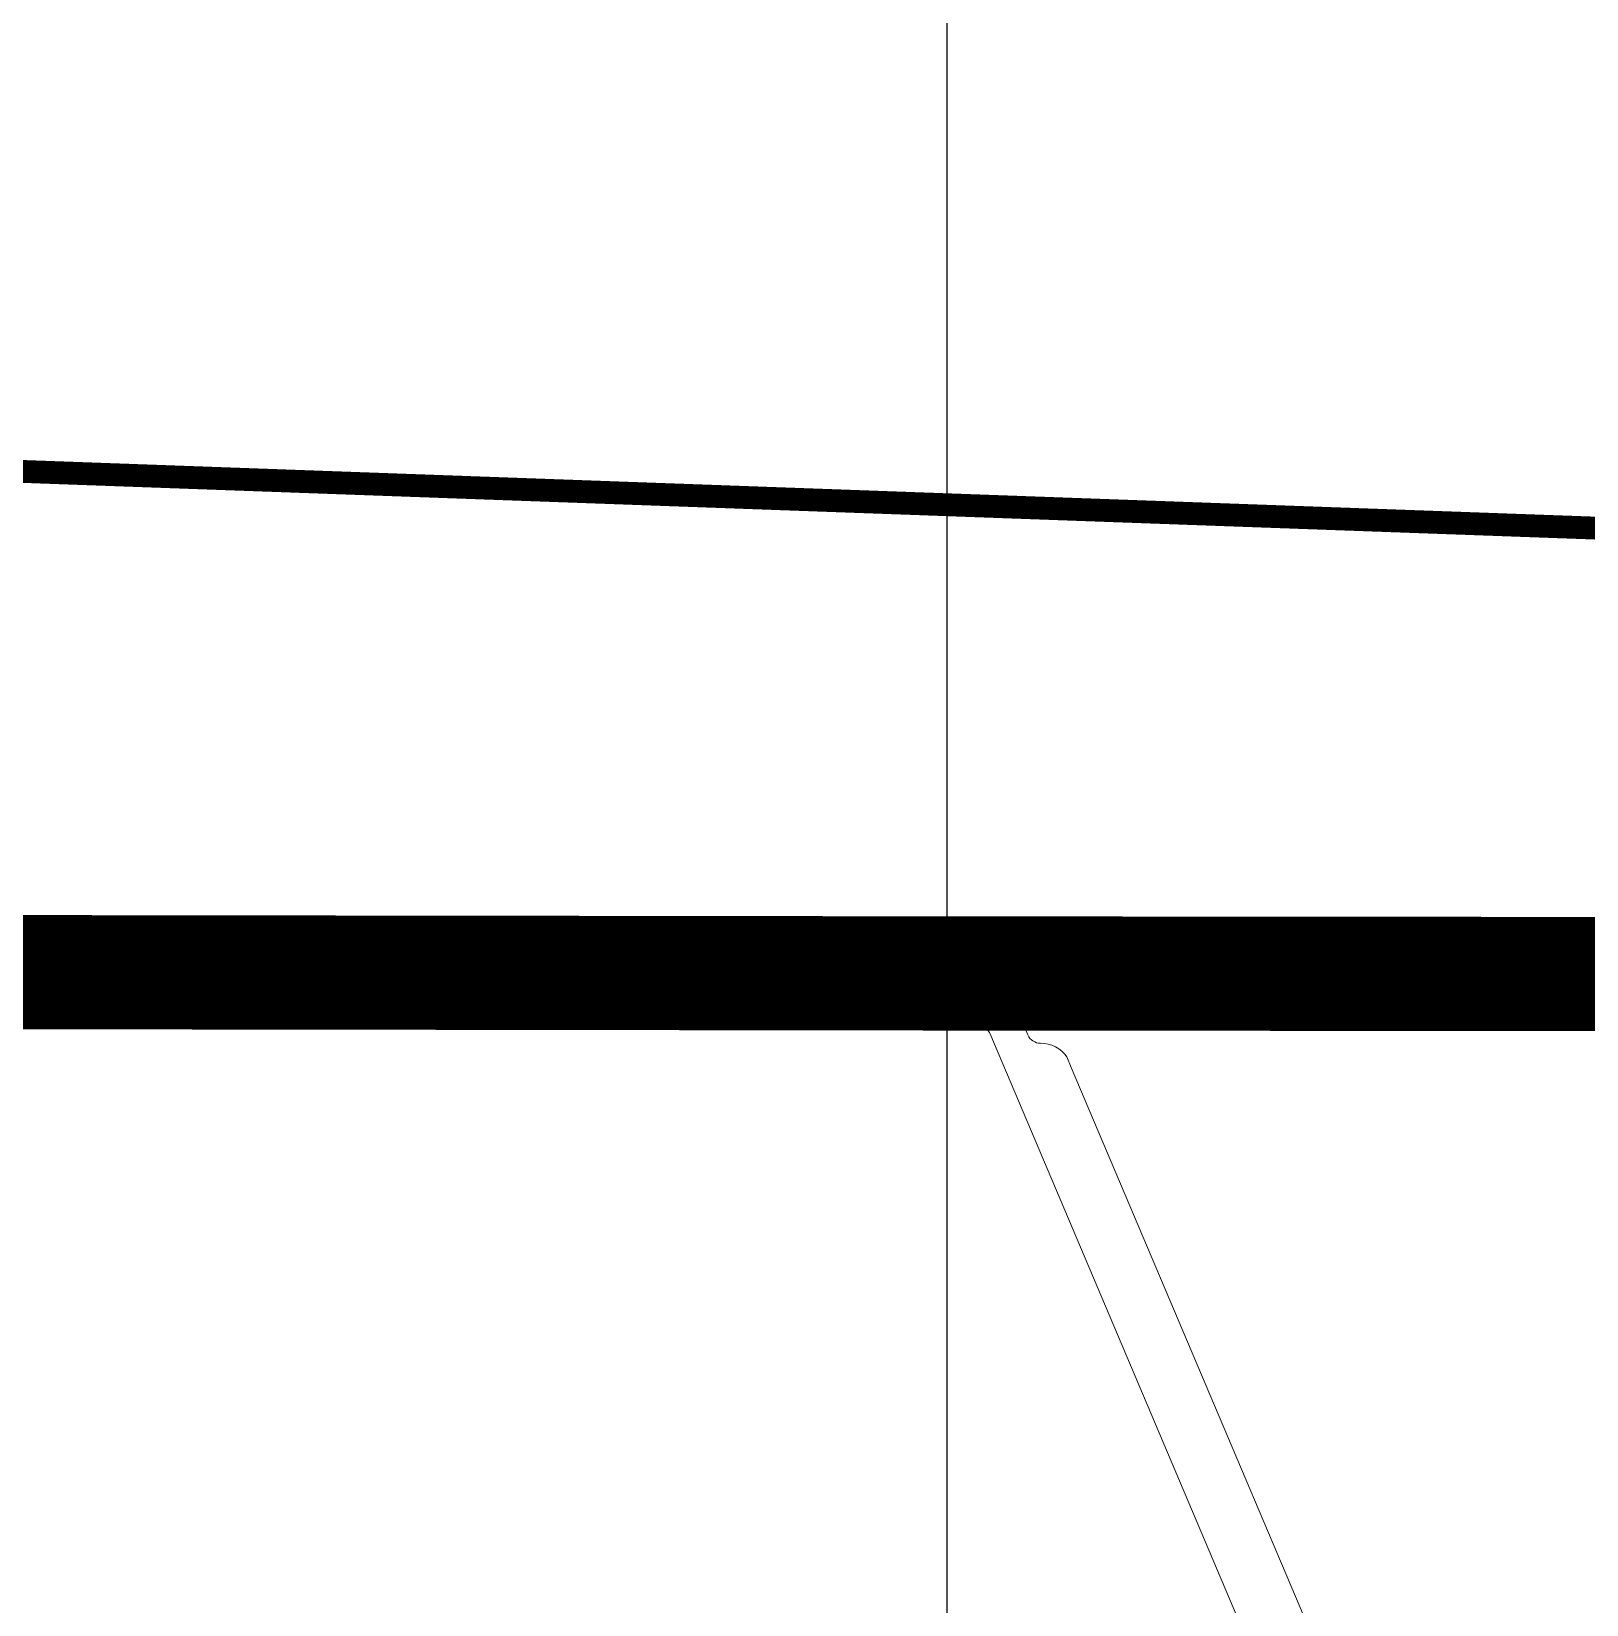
# Model space of a CAD drawing. Header units: millimetres. Extents: x -37020 to 35906, y -101 to 52234.
# Drawn here: x -282.773 to -282.092, y 325.925 to 326.614 of the extents above; entities that cross this region are included whole.
import ezdxf

# ---------------------------------------------------------------- set-up
doc = ezdxf.new("R2010")
doc.units = ezdxf.units.MM
doc.linetypes.add('ACAD_ISO04W100', pattern=[30, 24, -3, 0, -3])
doc.layers.add('Catenaria', color=2, linetype='Continuous')
doc.layers.add('Porticos existentes lado puente', color=5, linetype='Continuous')

msp = doc.modelspace()

# ---------------------------------------------------------------- linework, layer by layer
at = {"color": 251, "linetype": 'Continuous', "lineweight": 15}
for p, q in [((-282.37237, 325.99561), (-282.37237, 326.59561)), ((-282.36003, 326.2116), (-282.36167, 326.2097)), ((-282.36003, 326.2116), (-282.35657, 326.2116)), ((-282.35657, 326.2116), (-282.35657, 326.19658)), ((-282.35657, 326.2106), (-282.35632, 326.2106)), ((-282.35632, 326.2106), (-282.35607, 326.21044)), ((-282.35607, 326.21535), (-282.35207, 326.21534)), ((-282.35607, 326.21535), (-282.35607, 326.17762)), ((-282.35207, 326.21507), (-282.35207, 326.21534)), ((-282.35207, 326.21534), (-282.35207, 326.21534)), ((-282.35207, 326.21442), (-282.35207, 326.21507)), ((-282.35207, 326.2134), (-282.35207, 326.21442)), ((-282.35207, 326.21204), (-282.35207, 326.2134)), ((-282.35202, 326.21169), (-282.34212, 326.21169)), ((-282.34207, 326.21534), (-282.33807, 326.21533)), ((-282.34207, 326.21534), (-282.34207, 326.21533)), ((-282.34207, 326.21533), (-282.34207, 326.21506)), ((-282.34207, 326.21506), (-282.34207, 326.21441)), ((-282.34207, 326.21441), (-282.34207, 326.21339)), ((-282.34207, 326.21339), (-282.34207, 326.21203)), ((-282.33807, 326.21533), (-282.33807, 326.17748)), ((-282.33807, 326.21261), (-282.3371, 326.21261)), ((-282.3371, 326.17811), (-282.3371, 326.21311)), ((-282.3371, 326.21311), (-282.3326, 326.21311)), ((-282.3326, 326.21311), (-282.3326, 326.21311)), ((-282.36567, 326.20509), (-282.36708, 326.20346)), ((-282.36708, 326.20346), (-282.36501, 326.19952)), ((-282.36356, 326.20752), (-282.36567, 326.20509)), ((-282.35657, 326.20511), (-282.36565, 326.20511)), ((-282.36167, 326.2097), (-282.36356, 326.20752)), ((-282.32958, 326.20427), (-282.33008, 326.20393)), ((-282.33008, 326.20311), (-282.33008, 326.20393)), ((-282.3296, 326.21011), (-282.32259, 326.21011)), ((-282.32259, 326.21011), (-282.32259, 326.18111)), ((-282.36694, 326.20314), (-282.36518, 326.19968)), ((-282.36158, 326.20245), (-282.36501, 326.19952)), ((-282.3646, 326.19956), (-282.36253, 326.20124)), ((-282.35659, 326.1966), (-282.36158, 326.20245)), ((-282.35659, 326.1966), (-282.35609, 326.1966)), ((-282.3371, 326.20311), (-282.33008, 326.20311)), ((-282.33556, 326.19934), (-282.32909, 326.20308)), ((-282.33556, 326.19187), (-282.33556, 326.19934)), ((-282.32909, 326.20308), (-282.32262, 326.19934)), ((-282.32262, 326.19934), (-282.32262, 326.19187)), ((-282.32259, 326.19672), (-282.31928, 326.19672)), ((-282.31928, 326.19672), (-282.31928, 326.19671)), ((-282.31928, 326.19671), (-282.31928, 326.1966)), ((-282.31928, 326.1966), (-282.31928, 326.19633)), ((-282.31817, 326.19692), (-282.31824, 326.19663)), ((-282.31824, 326.19663), (-282.31817, 326.19626)), ((-282.31806, 326.19704), (-282.31817, 326.19692)), ((-282.36507, 326.19174), (-282.36694, 326.18807)), ((-282.36518, 326.19153), (-282.36694, 326.18807)), ((-282.36507, 326.19174), (-282.36159, 326.18876)), ((-282.36253, 326.18997), (-282.3646, 326.19165)), ((-282.36159, 326.18876), (-282.35659, 326.1946)), ((-282.35659, 326.1946), (-282.35609, 326.1946)), ((-282.35657, 326.19461), (-282.35657, 326.1796)), ((-282.32909, 326.18814), (-282.33556, 326.19187)), ((-282.32262, 326.19187), (-282.32909, 326.18814)), ((-282.31928, 326.19471), (-282.32259, 326.19471)), ((-282.31928, 326.19471), (-282.32259, 326.19471)), ((-282.31928, 326.19442), (-282.32259, 326.19442)), ((-282.31928, 326.19633), (-282.31928, 326.19595)), ((-282.31928, 326.19595), (-282.31928, 326.1955)), ((-282.31928, 326.1955), (-282.31928, 326.19507)), ((-282.31928, 326.19507), (-282.31928, 326.19471)), ((-282.31928, 326.19471), (-282.31928, 326.19471)), ((-282.31928, 326.19448), (-282.31928, 326.19471)), ((-282.31928, 326.19442), (-282.31928, 326.19448)), ((-282.31817, 326.19626), (-282.31799, 326.19587)), ((-282.31799, 326.19587), (-282.31773, 326.19551)), ((-282.31773, 326.19551), (-282.31741, 326.19524)), ((-282.31704, 326.19541), (-282.31741, 326.19524)), ((-282.31741, 326.19524), (-282.31741, 326.19418)), ((-282.31741, 326.19418), (-282.31704, 326.194)), ((-282.31659, 326.19548), (-282.31704, 326.19541)), ((-282.31704, 326.194), (-282.3166, 326.19394)), ((-282.3166, 326.19394), (-282.31615, 326.19399)), ((-282.31615, 326.19542), (-282.31659, 326.19548)), ((-282.31577, 326.19525), (-282.31615, 326.19542)), ((-282.31615, 326.19399), (-282.31577, 326.19416)), ((-282.31552, 326.195), (-282.31577, 326.19525)), ((-282.31577, 326.19416), (-282.31552, 326.19441)), ((-282.31543, 326.19471), (-282.31552, 326.195)), ((-282.31552, 326.19441), (-282.31543, 326.19471)), ((-282.36568, 326.18612), (-282.36709, 326.18776)), ((-282.36358, 326.18369), (-282.36568, 326.18612)), ((-282.35657, 326.18611), (-282.36565, 326.18611)), ((-282.36169, 326.1815), (-282.36358, 326.18369)), ((-282.3371, 326.18811), (-282.33008, 326.18811)), ((-282.33008, 326.18811), (-282.33008, 326.18728)), ((-282.32958, 326.18695), (-282.33008, 326.18728)), ((-282.36005, 326.1796), (-282.36169, 326.1815)), ((-282.3566, 326.1796), (-282.36005, 326.1796)), ((-282.3561, 326.1806), (-282.3566, 326.1806)), ((-282.33807, 326.17861), (-282.3371, 326.17861)), ((-282.33807, 326.17748), (-282.33685, 326.17461)), ((-282.3371, 326.17811), (-282.3326, 326.17811)), ((-282.3326, 326.17811), (-282.3326, 326.17811)), ((-282.3296, 326.18111), (-282.32259, 326.18111)), ((-282.1867, 325.78155), (-282.3535, 326.17539)), ((-282.31978, 326.16501), (-282.31783, 326.1604)), ((-282.31783, 326.1604), (-282.16184, 325.79208))]:
    msp.add_line(p, q, dxfattribs=at)
msp.add_circle((-282.32909, 326.19561), 0.00647, dxfattribs=at)
for centre, radius, start, end in [((-282.3296, 326.21311), 0.003, 180, 270), ((-282.32991, 326.19267), 0.01159, 50.83363, 88.34978), ((-282.36737, 326.19561), 0.00774, 89.33135, 270.66867), ((-282.36728, 326.20297), 0.00038, 27.00077, 89.33135), ((-282.36484, 326.19986), 0.00038, 207.00116, 309.00089), ((-282.36229, 326.20094), 0.00038, 46.44257, 129.0005), ((-282.36737, 326.19561), 0.00775, 313.55742, 46.44257), ((-282.36484, 326.19135), 0.00038, 50.99911, 152.99884), ((-282.36229, 326.19027), 0.00038, 230.9995, 313.55742), ((-282.31921, 326.19803), 0.00332, 268.80526, 302.81566), ((-282.31922, 326.19139), 0.00332, 57.08816, 91.10578), ((-282.3178, 326.19459), 0.000568, 242.23454, 313.06169), ((-282.36728, 326.18824), 0.00038, 270.66867, 332.99923), ((-282.32991, 326.19854), 0.01159, 271.65022, 309.16637), ((-282.3296, 326.17811), 0.003, 90, 180), ((-282.33134, 326.17696), 0.006, 202.9537, 270.60613), ((-282.33113, 326.15718), 0.01378, 34.61039, 90.60613)]:
    msp.add_arc(centre, radius, start, end, dxfattribs=at)
for points, knots in [([(-282.35207, 326.21204), (-282.35202, 326.21171), (-282.35192, 326.21105), (-282.35109, 326.21003), (-282.34986, 326.2092), (-282.34845, 326.20873), (-282.34693, 326.20859), (-282.34539, 326.20879), (-282.34389, 326.20941), (-282.34277, 326.21031), (-282.34216, 326.21124), (-282.3421, 326.2118), (-282.34207, 326.21203)], [0, 0, 0, 0, 0.106265, 0.212638, 0.317087, 0.422308, 0.500007, 0.606504, 0.713007, 0.819174, 0.924051, 1, 1, 1, 1]), ([(-282.31928, 326.19672), (-282.31909, 326.19673), (-282.31883, 326.19674), (-282.3185, 326.19683), (-282.31826, 326.19692), (-282.31813, 326.197), (-282.31806, 326.19704)], [0, 0, 0, 0, 0.38007, 0.531541, 0.769317, 1, 1, 1, 1]), ([(-282.31806, 326.19704), (-282.31795, 326.19711), (-282.31769, 326.19727), (-282.31719, 326.19744), (-282.31679, 326.19747), (-282.31658, 326.19748)], [0, 0, 0, 0, 0.259865, 0.593526, 1, 1, 1, 1]), ([(-282.31658, 326.19748), (-282.31628, 326.19746), (-282.31587, 326.19742), (-282.31532, 326.1972), (-282.3149, 326.19693), (-282.31451, 326.19649), (-282.31428, 326.19592), (-282.31426, 326.19525), (-282.31453, 326.1946), (-282.31497, 326.19415), (-282.31545, 326.19387), (-282.31597, 326.19369), (-282.31636, 326.19366), (-282.31658, 326.19365)], [0, 0, 0, 0, 0.127318, 0.178665, 0.263576, 0.351632, 0.445519, 0.543547, 0.65344, 0.758645, 0.828404, 0.905762, 1, 1, 1, 1]), ([(-282.31808, 326.19409), (-282.31812, 326.19412), (-282.31821, 326.19419), (-282.31845, 326.19429), (-282.3188, 326.19439), (-282.31909, 326.19441), (-282.31928, 326.19442)], [0, 0, 0, 0, 0.172258, 0.401018, 0.621225, 1, 1, 1, 1]), ([(-282.31658, 326.19365), (-282.31687, 326.19367), (-282.31728, 326.19371), (-282.31777, 326.1939), (-282.31796, 326.19403), (-282.31805, 326.1941)], [0, 0, 0, 0, 0.549863, 0.771621, 1, 1, 1, 1]), ([(-282.3535, 326.17539), (-282.35358, 326.17553), (-282.35383, 326.17597), (-282.35441, 326.17662), (-282.3552, 326.17724), (-282.3558, 326.17751), (-282.35607, 326.17762)], [0.1291043, 0.1291043, 0.1291043, 0.1291043, 0.2448269, 0.4966943, 0.7502765, 0.9646714, 0.9646714, 0.9646714, 0.9646714])]:
    msp.add_open_spline(points, degree=3, knots=knots, dxfattribs=at)
at = {"layer": 'Catenaria', "color": 4, "linetype": 'ACAD_ISO04W100', "ltscale": 0.5}
msp.add_line((-282.37237, 331.20519), (-282.37237, 319.66924), dxfattribs=at)
at = {"layer": 'Catenaria', "color": 90, "ltscale": 0.1, "const_width": 0.01}
msp.add_lwpolyline([(35.46709, 326.15983), (3.69149, 326.49019), (-52.02801, 326.09484), (-107.422, 326.14181), (-158.85448, 326.08483), (-218.29877, 326.40565), (-282.06361, 326.39561), (-282.06361, 326.39561), (-342.32549, 328.56742)], dxfattribs=at)
at = {"layer": 'Porticos existentes lado puente', "color": 5, "ltscale": 0.1, "const_width": 0.05}
for points, elevation in [([(-282.37237, 326.20152), (-342.37354, 326.28362)], -22.96), ([(-219.01459, 326.14257), (-282.37237, 326.20152)], -11.48)]:
    msp.add_lwpolyline(points, dxfattribs=dict(at, elevation=elevation))

doc.saveas('drawing.dxf')
